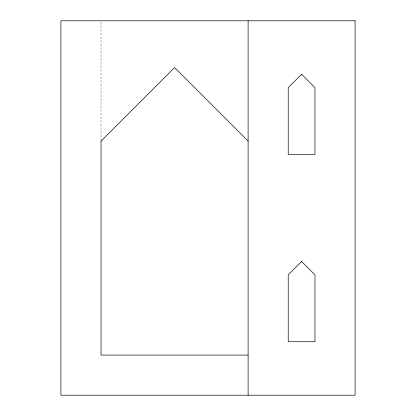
<?xml version="1.0" encoding="UTF-8"?>
<svg xmlns="http://www.w3.org/2000/svg" width="416" height="416" viewBox="0 0 416 416"><rect width="100%" height="100%" fill="white"/><g stroke="black" fill="none" stroke-linecap="round" stroke-linejoin="round"><path stroke-width="0.31" stroke-dasharray="2.08 1.56" d="M101.031 22.095L101.031 139.849"/><path stroke-width="0.62" d="M101.031 141.144L174.569 67.6L248.113 141.144M248.113 355.087L101.031 355.087L101.031 140.884M248.113 20.8L248.113 395.2M301.6 74.287L288.231 87.656L288.231 154.513L314.969 154.513L314.969 87.656L301.6 74.287M301.6 261.487L288.231 274.856L288.231 341.713L314.969 341.713L314.969 274.856L301.6 261.487M355.087 20.8L60.913 20.8L60.913 395.2L355.087 395.2L355.087 20.8"/></g></svg>
